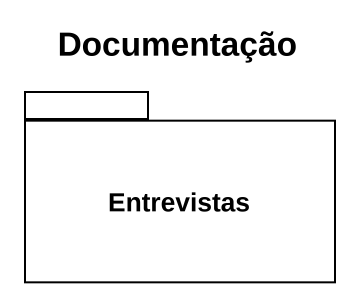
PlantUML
@startuml
title Documentação
package Entrevistas {
}
@enduml
